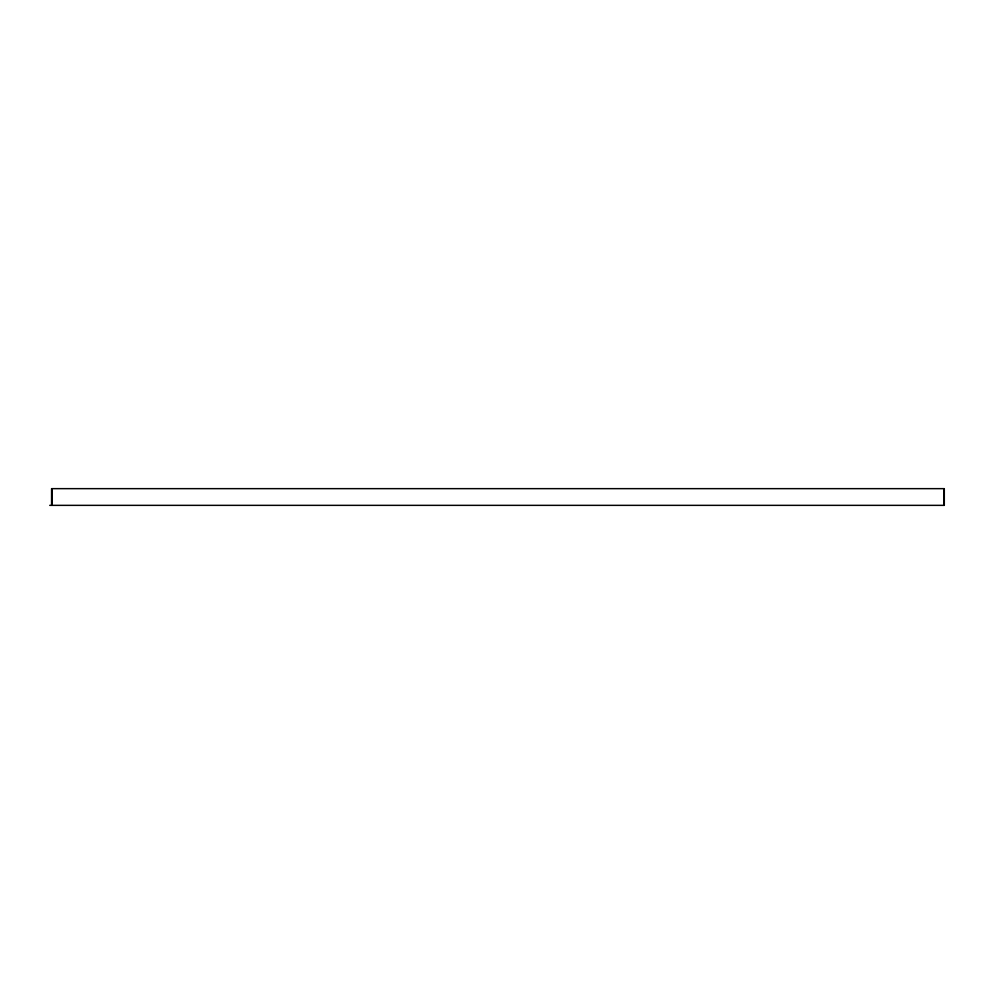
<?xml version="1.0" encoding="UTF-8"?>
<svg xmlns="http://www.w3.org/2000/svg" width="994" height="994" viewBox="0 0 994 994"><rect width="100%" height="100%" fill="white"/><g stroke="black" fill="none" stroke-linecap="round" stroke-linejoin="round"><path stroke-width="1.49" d="M49.725 505.35L944.3 505.35L944.3 488.65L51.576 488.65L51.576 505.35M943.902 488.65L943.902 505.35M51.974 488.65L51.974 505.35"/></g></svg>
